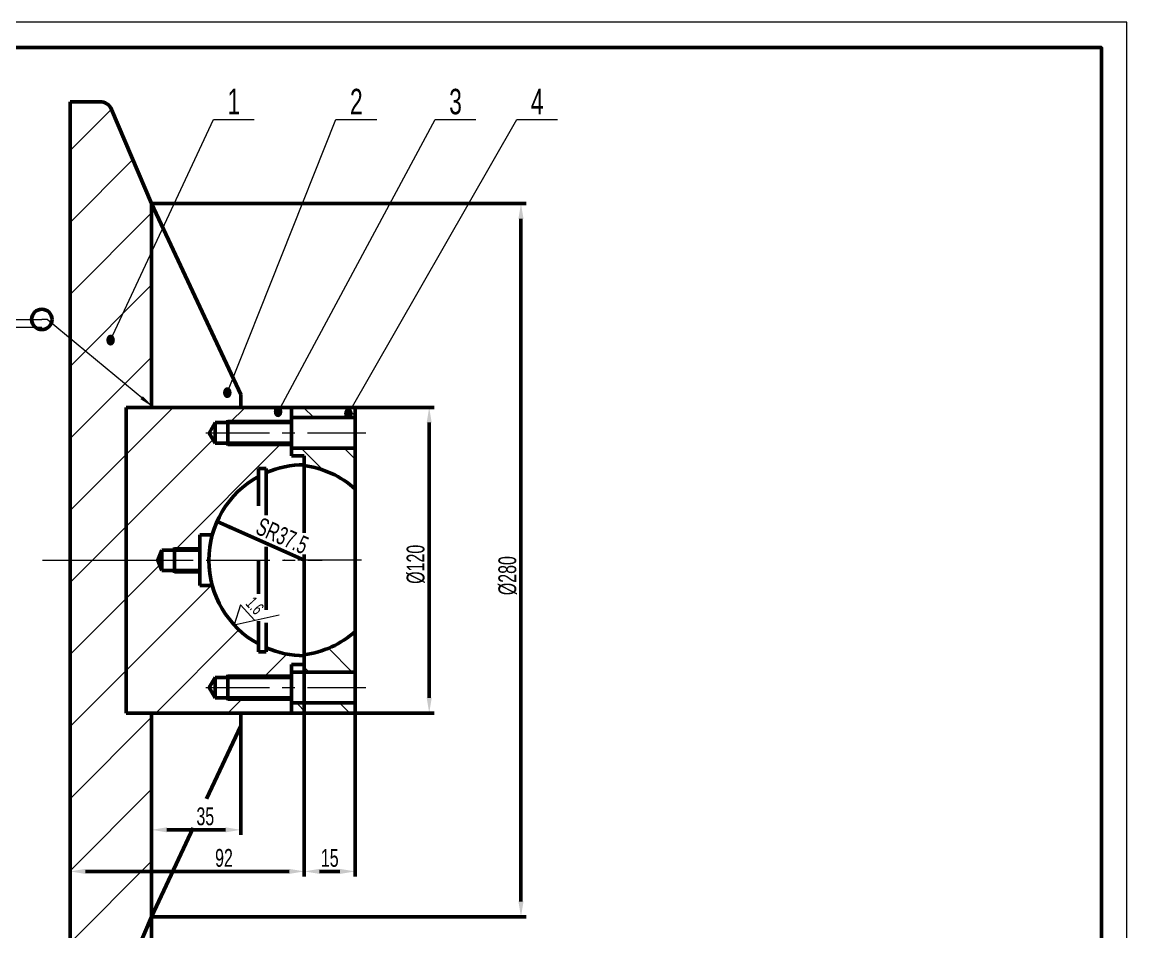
# Model space of a CAD drawing. Extents: x -25 to 395, y -5 to 292.
# Drawn here: x 178 to 395, y 113.4 to 292 of the extents above; entities that cross this region are included whole.
import ezdxf
from ezdxf.enums import TextEntityAlignment as Align

# ---------------------------------------------------------------- set-up
doc = ezdxf.new("R2010")
doc.units = 0
doc.header["$LTSCALE"] = 10
doc.header["$MEASUREMENT"] = 0
doc.linetypes.add('F', pattern=[0.75, 0.5, -0.25])
doc.linetypes.add('G', pattern=[2, 1.25, -0.25, 0.25, -0.25])
doc.layers.get('0').update_dxf_attribs({"linetype": 'CONTINUOUS', "lineweight": 53})
for name, color, linetype, lineweight in [('01', 7, 'CONTINUOUS', 53), ('02', 1, 'CONTINUOUS', 20), ('04', 2, 'F', 20), ('05', 4, 'G', 20), ('11', 3, 'CONTINUOUS', 20)]:
    doc.layers.add(name, color=color, linetype=linetype, lineweight=lineweight)
doc.styles.get("Standard").update_dxf_attribs({"font": 'GBTXT', "width": 0.67, "bigfont": 'INTECAD'})
doc.dimstyles.new('INTE', dxfattribs={"dimtxt": 3.5, "dimasz": 3, "dimexe": 1, "dimexo": 0, "dimgap": 1, "dimtad": 0, "dimdec": 4, "dimdsep": 46, "dimtxsty": 'Standard', "dimcen": 0, "dimclrd": 1, "dimclre": 1, "dimclrt": 3, "dimadec": 0, "dimazin": 0, "dimtfac": 1, "dimtdec": 4, "dimtix": 1, "dimtmove": 0, "dimatfit": 0, "dimfxl": 0, "dimtvp": 0.75, "dimtolj": 1, "dimtzin": 0, "dimarcsym": 0})

# ---------------------------------------------------------------- blocks, each defined once
blk = doc.blocks.new('*U1')
at = {"layer": '01'}
blk.add_lwpolyline([(0, 0), (390, 0), (390, 287), (0, 287)], close=True, dxfattribs=at)
at = {"layer": '02'}
blk.add_lwpolyline([(-25, -5), (395, -5), (395, 292), (-25, 292)], close=True, dxfattribs=at)
blk = doc.blocks.new('*D4')
at = {"layer": '01', "color": 1}
for p, q in [((241.77, 203.58), (297.3, 203.58)), ((296.3, 200.58), (296.3, 146.58)), ((236.77, 143.58), (297.3, 143.58))]:
    blk.add_line(p, q, dxfattribs=at)
for points in [[(296.3, 203.58), (296.8, 200.58), (295.8, 200.58)], [(296.3, 143.58), (295.8, 146.58), (296.8, 146.58)]]:
    blk.add_solid(points, dxfattribs=at)
at = {"layer": '01', "color": 3, "insert": (293.68, 172.77), "char_height": 3.5, "width": 14.5868, "attachment_point": 5, "rotation": 90}
blk.add_mtext('%%C120', dxfattribs=at)
blk = doc.blocks.new('*D5')
at = {"layer": '01', "color": 1}
blk.add_line((271.77, 173.58), (254.62, 181.15), dxfattribs=at)
blk.add_solid([(254.62, 181.15), (257.16, 179.48), (257.56, 180.4)], dxfattribs=at)
at = {"layer": '01', "color": 3, "insert": (267.44, 178.36), "char_height": 3.5, "width": 21.0035, "attachment_point": 5, "rotation": 336.1796}
blk.add_mtext('SR37.5', dxfattribs=at)
blk = doc.blocks.new('*D8')
at = {"layer": '01', "color": 1}
for p, q in [((184.73, 98.66), (184.73, 64.59)), ((168.73, 78.66), (168.73, 64.59)), ((171.73, 65.59), (181.73, 65.59))]:
    blk.add_line(p, q, dxfattribs=at)
for points in [[(168.73, 65.59), (171.73, 66.09), (171.73, 65.09)], [(184.73, 65.59), (181.73, 65.09), (181.73, 66.09)]]:
    blk.add_solid(points, dxfattribs=at)
at = {"layer": '01', "color": 3, "insert": (176.62, 68.21), "char_height": 3.5, "width": 9.3368, "attachment_point": 5}
blk.add_mtext('32', dxfattribs=at)
blk = doc.blocks.new('*D9')
at = {"layer": '01', "color": 1}
for p, q in [((203.41, 256.37), (276.97, 256.37)), ((275.97, 253.37), (275.97, 119.37)), ((203.41, 116.37), (276.97, 116.37))]:
    blk.add_line(p, q, dxfattribs=at)
for points in [[(275.97, 256.37), (276.47, 253.37), (275.47, 253.37)], [(275.97, 116.37), (275.47, 119.37), (276.47, 119.37)]]:
    blk.add_solid(points, dxfattribs=at)
at = {"layer": '01', "color": 3, "insert": (273.35, 183.33), "char_height": 3.5, "width": 15.7535, "attachment_point": 5, "rotation": 90}
blk.add_mtext('%%C280', dxfattribs=at)
blk = doc.blocks.new('*D10')
at = {"layer": '01', "color": 1}
for p, q in [((233.41, 167.78), (233.41, 124.27)), ((190.41, 125.27), (230.41, 125.27))]:
    blk.add_line(p, q, dxfattribs=at)
for points in [[(187.41, 125.27), (190.41, 125.77), (190.41, 124.77)], [(233.41, 125.27), (230.41, 124.77), (230.41, 125.77)]]:
    blk.add_solid(points, dxfattribs=at)
at = {"layer": '01', "color": 3, "insert": (217.63, 127.9), "char_height": 3.5, "width": 9.3368, "attachment_point": 5}
blk.add_mtext('92', dxfattribs=at)
blk = doc.blocks.new('*D11')
at = {"layer": '01', "color": 1}
for p, q in [((243.41, 156.37), (243.41, 124.27)), ((236.41, 125.27), (240.41, 125.27))]:
    blk.add_line(p, q, dxfattribs=at)
for points in [[(233.41, 125.27), (236.41, 125.77), (236.41, 124.77)], [(243.41, 125.27), (240.41, 124.77), (240.41, 125.77)]]:
    blk.add_solid(points, dxfattribs=at)
at = {"layer": '01', "color": 3, "insert": (238.41, 127.9), "char_height": 3.5, "width": 8.1702, "attachment_point": 5}
blk.add_mtext('15', dxfattribs=at)
blk = doc.blocks.new('*D12')
at = {"layer": '01', "color": 1}
for p, q in [((220.91, 153.87), (220.91, 132.43)), ((206.41, 133.43), (217.91, 133.43))]:
    blk.add_line(p, q, dxfattribs=at)
for points in [[(203.41, 133.43), (206.41, 133.93), (206.41, 132.93)], [(220.91, 133.43), (217.91, 132.93), (217.91, 133.93)]]:
    blk.add_solid(points, dxfattribs=at)
at = {"layer": '01', "color": 3, "insert": (213.96, 136.06), "char_height": 3.5, "width": 9.3368, "attachment_point": 5}
blk.add_mtext('35', dxfattribs=at)
blk = doc.blocks.new('*U13', base_point=(203.78, 216.37))
at = {"layer": '02'}
for p, q in [((182.88, 233.64), (181.85, 233.64)), ((203.78, 216.37), (182.88, 233.64))]:
    blk.add_line(p, q, dxfattribs=at)
blk.add_lwpolyline([(203.78, 216.37, 0, 0.75, 0), (201.46, 218.28, 0, 0, 0)], format="xyseb", dxfattribs=at)
blk = doc.blocks.new('WELD23')
at = {"layer": '01'}
blk.add_circle((0, 0), 2, dxfattribs=at)
blk = doc.blocks.new('WELD0-2')
at = {"layer": '02'}
blk.add_line((0, 0), (1, 0), dxfattribs=at)
at = {"layer": '04'}
blk.add_line((0, -1.5), (1, -1.5), dxfattribs=at)
blk = doc.blocks.new('ROUGH0', base_point=(219.61, 173.68))
at = {"layer": '11'}
for p, q in [((224.61, 176.56), (219.61, 173.68)), ((224.61, 176.56), (224.61, 170.79)), ((219.61, 173.68), (230.61, 167.33))]:
    blk.add_line(p, q, dxfattribs=at)
blk = doc.blocks.new('*U19', base_point=(219.61, 173.68))
at = {"layer": '11', "xscale": 0.7142857143, "yscale": 0.7142857143, "rotation": 42.5818245734}
blk.add_blockref('ROUGH0', (219.61, 173.68), dxfattribs=at)
at = {"layer": '11', "width": 0.67}
blk.add_text('1.6', height=2.5, rotation=312.5818, dxfattribs=at).set_placement((223.71, 177.45), align=Align.MIDDLE_CENTER)

msp = doc.modelspace()

# ---------------------------------------------------------------- hatches: boundary and pattern name
at = {"layer": '02'}
h = msp.add_hatch(dxfattribs=at)
h.set_pattern_fill('_U', color=256, scale=10, angle=45, style=0, pattern_type=0)
h.set_pattern_definition([(45, (-80.766, 12.786), (-7.07107, 7.07107), [])])
h.paths.add_polyline_path([(218.41191, 159.36506), (218.41191, 158.86506), (230.91191, 158.86506), (230.91191, 159.36506)])
h.paths.add_polyline_path([(218.41191, 163.86506), (218.41191, 163.36506), (230.91191, 163.36506), (230.91191, 163.86506)])
h.paths.add_polyline_path([(207.91191, 188.86506), (207.91191, 188.36506), (212.91191, 188.36506), (212.91191, 188.86506)])
h.paths.add_polyline_path([(207.91191, 184.36506), (207.91191, 183.86506), (212.91191, 183.86506), (212.91191, 184.36506)])
h.paths.add_polyline_path([(218.41191, 213.86506), (218.41191, 213.36506), (230.91191, 213.36506), (230.91191, 213.86506)])
h.paths.add_polyline_path([(218.41191, 209.36506), (218.41191, 208.86506), (230.91191, 208.86506), (230.91191, 209.36506)])
h.paths.add_polyline_path([(224.41191, 202.81384), (224.41191, 204.36506), (225.91191, 204.36506), (225.91191, 203.54971, -0.103243717), (233.41191, 205.11506), (233.41191, 206.86506), (230.91191, 206.86506), (230.91191, 208.86506), (218.41191, 208.86506), (218.41191, 209.36506), (215.91191, 209.36506), (214.69161, 211.3332), (215.91191, 213.36506), (218.41191, 213.36506), (218.41191, 213.86506), (230.91191, 213.86506), (230.91191, 216.36506), (198.41191, 216.36506), (198.41191, 186.36506), (204.61167, 186.36506), (205.41191, 188.36506), (207.91191, 188.36506), (207.91191, 188.86506), (212.91191, 188.86506), (212.91191, 191.36506), (215.34087, 191.36506, -0.202764386)])
h.paths.add_polyline_path([(214.69161, 161.39691), (215.91191, 163.36506), (218.41191, 163.36506), (218.41191, 163.86506), (230.91191, 163.86506), (230.91191, 165.86506), (233.41191, 165.86506), (233.41191, 167.61506, -0.103243717), (225.91191, 169.1804), (225.91191, 168.36506), (224.41191, 168.36506), (224.41191, 169.91627, -0.202764386), (215.34087, 181.36506), (212.91191, 181.36506), (212.91191, 183.86506), (207.91191, 183.86506), (207.91191, 184.36506), (205.41191, 184.36506), (204.61167, 186.36506), (198.41191, 186.36506), (198.41191, 156.36506), (230.91191, 156.36506), (230.91191, 158.86506), (218.41191, 158.86506), (218.41191, 159.36506), (215.91191, 159.36506)])
h.paths.add_polyline_path([(203.41191, 156.36506), (198.41191, 156.36506), (198.41191, 186.36506), (187.41191, 186.36506), (187.41191, 96.36506), (193.258, 96.36506, 0.300844538), (195.55882, 97.8872), (203.41191, 116.36506)])
h.paths.add_polyline_path([(203.41191, 256.36506), (195.55882, 274.84291, 0.300844538), (193.258, 276.36506), (187.41191, 276.36506), (187.41191, 186.36506), (198.41191, 186.36506), (198.41191, 216.36506), (203.41191, 216.36506)])
h = msp.add_hatch(dxfattribs=at)
h.set_pattern_fill('_U', color=256, scale=6, angle=135, style=0, pattern_type=0)
h.set_pattern_definition([(135, (-80.766, 12.7856), (-4.24264, -4.24264), [])])
h.paths.add_polyline_path([(230.91191, 158.36506), (230.91191, 156.36506), (243.41191, 156.36506), (243.41191, 158.36506)])
h.paths.add_polyline_path([(233.41191, 167.78247), (233.41191, 165.86506), (230.91191, 165.86506), (230.91191, 164.36506), (243.41191, 164.36506), (243.41191, 172.38963, -0.150111525)])
h.paths.add_polyline_path([(243.41191, 200.34048), (243.41191, 208.36506), (230.91191, 208.36506), (230.91191, 206.86506), (233.41191, 206.86506), (233.41191, 204.94764, -0.150111525)])
h.paths.add_polyline_path([(243.41191, 214.36506), (243.41191, 216.36506), (230.91191, 216.36506), (230.91191, 214.36506)])

# ---------------------------------------------------------------- linework, layer by layer
for p, q in [((187.41191, 276.36506), (193.258, 276.36506)), ((187.41191, 276.36506), (187.41191, 186.36506)), ((195.55882, 274.84291), (203.41191, 256.36506)), ((203.41191, 256.36506), (203.41191, 216.36506)), ((203.41191, 256.36506), (203.41191, 216.36506)), ((203.41191, 256.36506), (220.91191, 218.86506)), ((220.91191, 218.86506), (220.91191, 216.36506)), ((198.41191, 216.36506), (198.41191, 186.36506)), ((198.41191, 216.36506), (230.91191, 216.36506)), ((203.41191, 216.36506), (220.91191, 216.36506)), ((230.91191, 216.36506), (230.91191, 206.86506)), ((230.91191, 216.36506), (230.91191, 206.86506)), ((243.41191, 216.36506), (230.91191, 216.36506)), ((243.41191, 216.36506), (243.41191, 186.36506)), ((215.91191, 213.36506), (214.69161, 211.3332)), ((215.91191, 213.36506), (215.91191, 209.36506)), ((218.41191, 213.86506), (218.41191, 208.86506)), ((214.69161, 211.3332), (215.91191, 209.36506)), ((233.41191, 206.86506), (233.41191, 204.94764)), ((233.41191, 206.86506), (233.41191, 204.94764)), ((224.41191, 204.36506), (224.41191, 197.00504)), ((225.91191, 204.36506), (225.91191, 195.20174)), ((233.41191, 204.94764), (233.41191, 191.75907)), ((212.91191, 191.36506), (212.91191, 186.36506)), ((207.91191, 188.86506), (207.91191, 186.36506)), ((225.91191, 188.97215), (225.91191, 186.36506)), ((205.41191, 188.36506), (204.61167, 186.36506)), ((205.41191, 188.36506), (205.41191, 186.36506)), ((233.41191, 187.49673), (233.41191, 186.36506)), ((187.41191, 96.36506), (187.41191, 186.36506)), ((198.41191, 156.36506), (198.41191, 186.36506)), ((205.41191, 184.36506), (204.61167, 186.36506)), ((205.41191, 184.36506), (205.41191, 186.36506)), ((207.91191, 183.86506), (207.91191, 186.36506)), ((212.91191, 181.36506), (212.91191, 186.36506)), ((224.41191, 179.78499), (224.41191, 186.36506)), ((225.91191, 176.64707), (225.91191, 186.36506)), ((233.41191, 167.78247), (233.41191, 186.36506)), ((243.41191, 186.36506), (243.41191, 156.36506)), ((224.41191, 168.36506), (224.41191, 174.36763)), ((225.91191, 168.36506), (225.91191, 174.07583)), ((233.41191, 165.86506), (233.41191, 167.78247)), ((233.41191, 167.78247), (233.41191, 165.86506)), ((230.91191, 156.36506), (230.91191, 165.86506)), ((230.91191, 165.86506), (230.91191, 156.36506)), ((214.69161, 161.39691), (215.91191, 163.36506)), ((215.91191, 159.36506), (215.91191, 163.36506)), ((218.41191, 158.86506), (218.41191, 163.86506)), ((215.91191, 159.36506), (214.69161, 161.39691)), ((198.41191, 156.36506), (230.91191, 156.36506)), ((203.41191, 116.36506), (203.41191, 156.36506)), ((220.91191, 153.86506), (220.91191, 156.36506)), ((243.41191, 156.36506), (230.91191, 156.36506)), ((214.22733, 139.54095), (220.91191, 153.86506)), ((203.41191, 116.36506), (211.55037, 133.80462)), ((195.55882, 97.8872), (203.41191, 116.36506))]:
    msp.add_line(p, q)
for centre, radius, start, end in [((193.258, 273.86506), 2.5, 23.025492, 90), ((233.41191, 186.36506), 18.75, 90, 113.5781785), ((230.91191, 186.36506), 18.75, 48.1896851, 82.3377443), ((233.41191, 186.36506), 18.75, 118.685402, 180), ((233.41191, 186.36506), 18.75, 180, 241.314598), ((230.91191, 186.36506), 18.75, 277.6622557, 311.8103149), ((233.41191, 186.36506), 18.75, 246.4218215, 270)]:
    msp.add_arc(centre, radius, start, end)
at = {"layer": '01'}
for p, q in [((215.91191, 213.36506), (230.91191, 213.36506)), ((230.91191, 214.36506), (243.41191, 214.36506)), ((215.91191, 209.36506), (230.91191, 209.36506)), ((230.91191, 208.36506), (243.41191, 208.36506)), ((230.91191, 206.86506), (233.41191, 206.86506)), ((233.41191, 206.86506), (230.91191, 206.86506)), ((224.41191, 204.36506), (225.91191, 204.36506)), ((212.91191, 191.36506), (215.34087, 191.36506)), ((205.41191, 188.36506), (212.91191, 188.36506)), ((205.41191, 184.36506), (212.91191, 184.36506)), ((212.91191, 181.36506), (215.34087, 181.36506)), ((224.41191, 168.36506), (225.91191, 168.36506)), ((230.91191, 165.86506), (233.41191, 165.86506)), ((233.41191, 165.86506), (230.91191, 165.86506)), ((215.91191, 163.36506), (230.91191, 163.36506)), ((230.91191, 164.36506), (243.41191, 164.36506)), ((215.91191, 159.36506), (230.91191, 159.36506)), ((230.91191, 158.36506), (243.41191, 158.36506))]:
    msp.add_line(p, q, dxfattribs=at)
at = {"layer": '02'}
for p, q in [((195.35616, 229.56152), (215.55695, 272.90444)), ((215.55695, 272.90444), (223.55695, 272.90444)), ((218.27991, 219.24583), (239.62689, 272.90444)), ((228.25738, 215.50663), (259.11207, 272.90444)), ((239.62689, 272.90444), (247.62689, 272.90444)), ((242.068, 215.14962), (275.1587, 272.90444)), ((259.11207, 272.90444), (267.11207, 272.90444)), ((275.1587, 272.90444), (283.1587, 272.90444)), ((218.41191, 213.86506), (230.91191, 213.86506)), ((218.41191, 208.86506), (230.91191, 208.86506)), ((207.91191, 188.86506), (212.91191, 188.86506)), ((207.91191, 183.86506), (212.91191, 183.86506)), ((218.41191, 163.86506), (230.91191, 163.86506)), ((218.41191, 158.86506), (230.91191, 158.86506))]:
    msp.add_line(p, q, dxfattribs=at)
at = {"layer": '05'}
for p, q in [((214.0573, 211.36506), (232.6311, 211.36506)), ((214.0573, 211.36506), (245.49225, 211.36506)), ((181.96037, 186.36506), (210.8376, 186.36506)), ((181.96037, 186.36506), (210.8376, 186.36506)), ((194.10785, 186.36506), (236.93076, 186.36506)), ((194.10785, 186.36506), (236.93076, 186.36506)), ((244.61308, 186.36506), (229.52187, 186.36506)), ((214.0573, 161.36506), (245.49225, 161.36506))]:
    msp.add_line(p, q, dxfattribs=at)

# ---------------------------------------------------------------- block references
at = {"layer": '01'}
msp.add_blockref('WELD23', (181.84795, 233.6361), dxfattribs=at)
at = {"layer": '02'}
for name, p in [('*U1', (0, 0)), ('*U13', (203.77535, 216.36506))]:
    msp.add_blockref(name, p, dxfattribs=at)
at = {"layer": '02', "xscale": 16.5633334149}
msp.add_blockref('WELD0-2', (165.28462, 233.6361), dxfattribs=at)
at = {"layer": '11'}
msp.add_blockref('*U19', (219.60606, 173.67801), dxfattribs=at)

# ---------------------------------------------------------------- texts
at = {"layer": '02', "width": 0.67}
for p in [(195.35616, 229.56152), (218.27991, 219.24583), (228.25738, 215.50663), (242.068, 215.14962)]:
    msp.add_text('●', height=2, dxfattribs=at).set_placement(p, align=Align.MIDDLE)
at = {"layer": '11', "width": 0.67}
for s, p in [('1', (219.55695, 273.90444)), ('2', (243.62689, 273.90444)), ('3', (263.11207, 273.90444)), ('4', (279.1587, 273.90444))]:
    msp.add_text(s, height=5, dxfattribs=at).set_placement(p, align=Align.CENTER)

# ---------------------------------------------------------------- dimensions: what is measured, and where the dimension line sits
at = {"layer": '01'}
for base, p1, p2, angle, text, picture, middle, dimtype in [((275.97452, 116.36506), (203.41191, 256.36506), (203.41191, 116.36506), 270, '%%C280', '*D9', (273.34952, 183.33207), 161), ((233.41191, 125.2722), (187.41191, 96.36506), (233.41191, 167.78247), 180, '92', '*D10', (217.62864, 127.8972), 160), ((220.91191, 133.43158), (203.41191, 116.36506), (220.91191, 153.86506), 180, '35', '*D12', (213.95774, 136.05658), 160)]:
    dim = msp.add_linear_dim(base=base, p1=p1, p2=p2, angle=angle, text=text, dimstyle='INTE', dxfattribs=at)
    dim.commit()
    dim.dimension.update_dxf_attribs({"geometry": picture, "text_midpoint": middle, "dimtype": dimtype})
for base, p1, p2, angle, text, picture, middle, set_off in [((257.94551, 156.36506), (203.41191, 216.36506), (198.41191, 156.36506), 90, '%%C120', '*D4', (255.32051, 185.55543), (-38.35682, 12.78561)), ((203.41191, 83.28833), (187.41191, 96.36506), (203.41191, 116.36506), 180, '32', '*D8', (195.31073, 85.91333), (18.68666, 17.70315))]:
    dim = msp.add_linear_dim(base=base, p1=p1, p2=p2, angle=angle, text=text, dimstyle='INTE', dxfattribs=at)
    dim.commit()
    dim.dimension.update_dxf_attribs({"geometry": picture, "text_midpoint": middle, "dimtype": 160, "insert": set_off})
dim = msp.add_radius_dim(center=(233.41191, 186.36506), mpoint=(216.25912, 193.93765), text='SR37.5', dimstyle='INTE', dxfattribs=at)
dim.commit()
dim.dimension.update_dxf_attribs({"geometry": '*D5', "text_midpoint": (229.0861, 191.14424), "insert": (-38.35682, 12.78561)})
dim = msp.add_linear_dim(base=(243.41191, 125.2722), p1=(233.41191, 167.78247), p2=(243.41191, 186.36506), text='15', dimstyle='INTE', dxfattribs=at)
dim.commit()
dim.dimension.update_dxf_attribs({"geometry": '*D11', "text_midpoint": (238.41191, 127.8972), "dimtype": 160})

doc.saveas('drawing.dxf')
